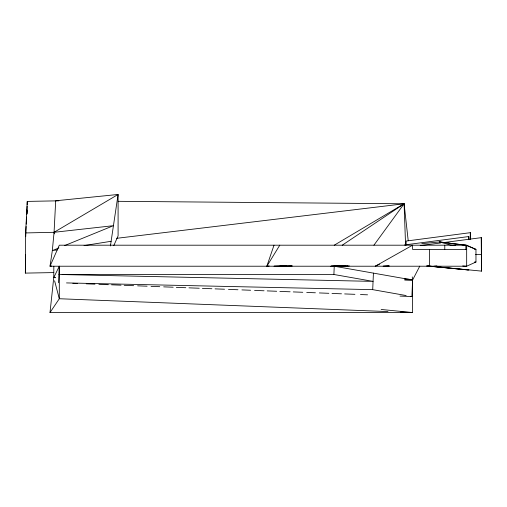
<?xml version="1.0" encoding="UTF-8"?>
<svg xmlns="http://www.w3.org/2000/svg" width="507" height="507" viewBox="0 0 507 507"><rect width="100%" height="100%" fill="white"/><g stroke="black" fill="none" stroke-linecap="round" stroke-linejoin="round"><path stroke-width="0.76" d="M58.869 200.81L27.264 201.406L25.629 232.928L25.35 273.108L53.786 272.582M25.604 254.888L25.54 263.583L25.604 261.219M25.724 236.699L26.117 226.483M412.254 276.885L412.603 280.029L412.603 312.54L50.009 312.54L53.755 277.57L53.831 266.264M468.607 239.621L468.633 236.573M470.243 239.538L470.3 232.681M443.194 242.631L481.504 237.631L481.504 271.112L481.219 237.669M406.126 244.982L406.183 241.053L470.585 232.643L470.635 238.727M26.865 213.96L26.966 210.018L26.763 213.941M25.35 273.108L25.604 263.57M26.922 214.138L27.131 206.216M27.169 204.72L27.258 201.488M58.584 282.748L59.306 266.219L53.755 277.57L55.326 277.722M62.108 274.553L373.07 281.385L333.891 274.483L334.246 266.219L340.539 265.922L334.246 266.219L405.657 278.806M406.145 295.543L372.708 289.649L373.425 273.127M400.01 296.088L411.887 296.551L412.603 280.029L419.758 266.175M26.237 224.132L26.605 217.072M110.425 245.971L118.093 194.46L55.7 200.778L54.065 232.301L52.329 250.61L50.009 266.219L466.668 266.219L475.965 262.018L475.965 249.406L466.668 245.198L59.306 245.198L50.009 266.219L51.556 265.979M269.198 265.928L266.847 266.219L274.002 245.198M113.758 245.692L118.093 235.882L118.093 194.46L54.065 232.301L25.629 232.928M266.847 266.219L279.769 245.198M50.009 312.54L50.345 312.046M50.77 311.412L59.306 298.737L59.306 266.219M373.913 245.198L404.098 203.776L118.251 201.317M342.244 245.198L404.098 203.776L408.217 240.724M334.246 245.198L404.098 203.776L405.575 245.198M379.521 264.185L375.269 266.219L412.578 245.198L412.578 249.406L466.668 249.406M58.882 247.942L52.329 250.61L57.747 249.755M64.7 245.565L113.448 225.678L54.065 232.301L54.306 233.847M84.048 245.584L111.122 241.288M404.516 244.944L468.918 236.535L468.943 239.577M420.233 245.629L440.564 242.98M468.918 270.016L426.412 265.922M116.642 238.315L404.098 203.776M433.777 266.219L436.907 265.89M421.792 243.645L439.563 241.947L465.844 245.198L475.965 249.406L474.419 249.089M388.679 265.922L383.159 266.219L389.458 265.928M347.758 265.934L342.244 266.219L349.348 265.909M334.246 266.219L341.357 265.934M330.862 266.219L338.72 265.915M339.696 265.922L331.039 266.219L340.501 265.909M285.866 265.915L274.002 266.219L286.62 265.922M291.633 265.928L279.769 266.219L292.431 265.915M475.541 254.52L481.08 254.425M465.686 245.198L439.563 241.947L451.002 245.198L455.692 245.198M474.451 262.018L475.965 262.018M58.945 274.483L333.891 274.483M53.755 277.57L55.339 277.583M404.681 279.972L412.603 280.029L404.878 278.311M66.499 282.919L372.708 289.649M404.7 279.718L412.603 280.029M72.812 283.299L77.552 283.489M86.241 283.825L94.936 284.167M98.884 284.319L108.371 284.693M111.527 284.814L121.015 285.188M124.177 285.308L133.658 285.682M137.606 285.834L147.093 286.202M151.042 286.36L159.737 286.696M163.685 286.854L173.166 287.222M176.328 287.349L185.809 287.716M188.972 287.843L199.245 288.242M202.407 288.369L211.888 288.737M215.05 288.863L224.531 289.231M228.486 289.383L237.967 289.757M241.921 289.909L250.61 290.251M254.565 290.403L264.046 290.777M267.208 290.898L276.689 291.272M279.851 291.392L290.124 291.791M293.28 291.918L302.768 292.286M306.716 292.444L315.411 292.78M319.359 292.938L328.847 293.306M332.003 293.433L341.49 293.8M344.646 293.927L354.919 294.326M360.452 294.542L367.562 294.82M388.001 311.577L59.306 298.737L54.598 280.789M400.6 312.071L412.603 312.54L381.125 309.473M462.707 265.922L465.844 266.219M428.054 265.941L481.504 271.112M427.477 265.96L468.138 269.939M410.524 296.31L411.887 296.551M439.563 241.947L442.662 242.58M451.002 245.198L452.485 245.616M466.668 245.198L466.668 266.219M465.844 245.198L465.844 249.406M444.778 245.198L444.778 249.406M429.48 249.406L429.48 266.219M345.463 265.928L336.806 266.219L345.463 265.928"/></g></svg>
